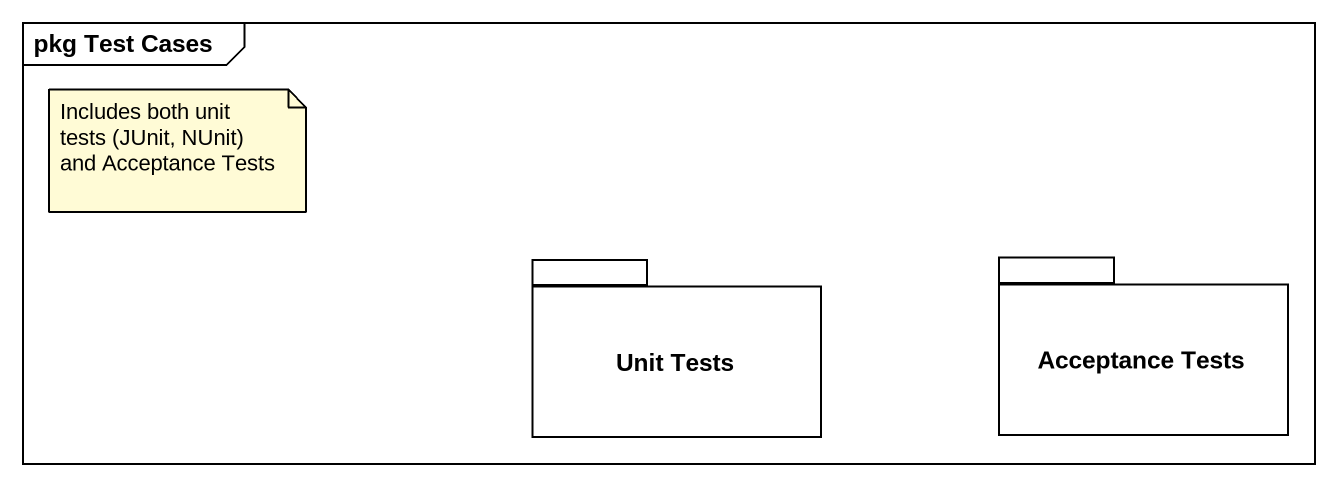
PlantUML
@startuml
mainframe pkg Test Cases
package "Unit Tests" as Unit_Tests {
}
package "Acceptance Tests" as Acceptance_Tests {
}
note as N1
  Includes both unit tests (JUnit, NUnit) and Acceptance Tests
end note
@enduml
